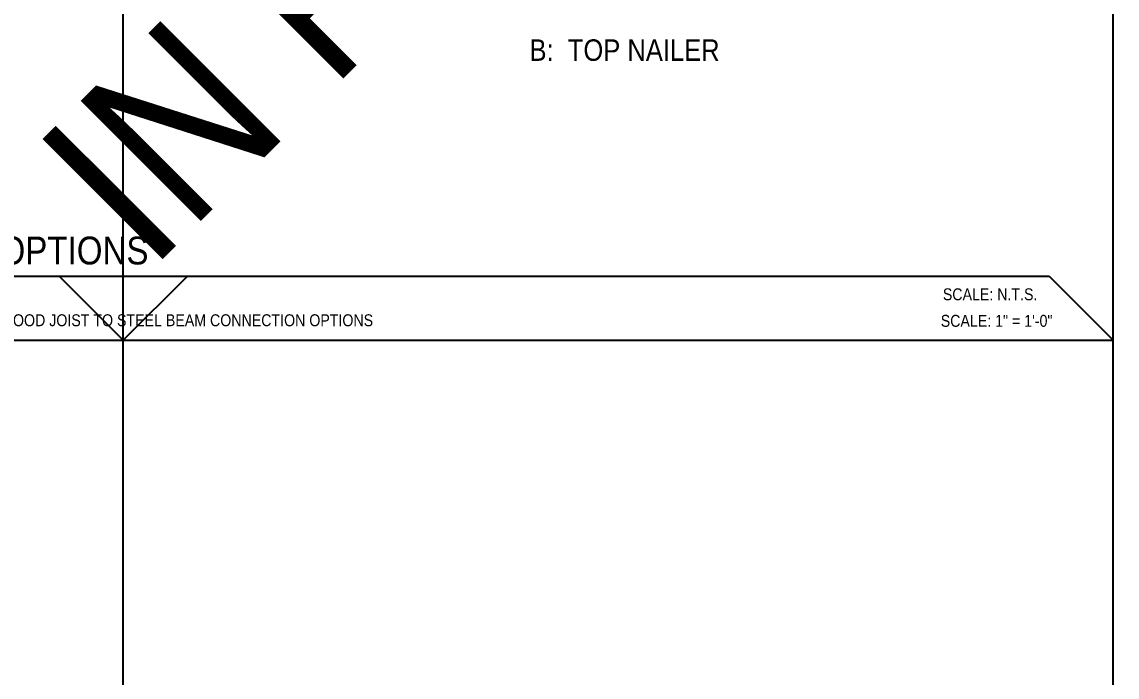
# Model space of a CAD drawing. Header units: inches. Extents: x -16404 to 14624, y -1591 to 16152.
# Drawn here: x -8485.5 to -8382.3, y 6355.7 to 6417.4 of the extents above; entities that cross this region are included whole.
import ezdxf
from ezdxf.enums import TextEntityAlignment as Align

# ---------------------------------------------------------------- set-up
doc = ezdxf.new("R2010")
doc.units = ezdxf.units.IN
doc.header["$LTSCALE"] = 24
doc.header["$MEASUREMENT"] = 0
doc.linetypes.add('DASHED2', pattern=[0.375, 0.25, -0.125])
doc.layers.get('0').update_dxf_attribs({"linetype": 'CONTINUOUS'})
doc.layers.add('DESIGNER COMMENTS', color=221, linetype='CONTINUOUS', plot=False)
doc.layers.add('S-ANNO-GRID-NONPLOT', color=251, linetype='CONTINUOUS', plot=False)
for name, color, linetype in [('S-ANNO-NOTE', 4, 'CONTINUOUS'), ('S-ROOM-NAME', 252, 'CONTINUOUS'), ('S-TYP DETAIL BLOCKS', 1, 'CONTINUOUS')]:
    doc.layers.add(name, color=color, linetype=linetype)
doc.styles.add('Arial', font='arial.ttf', dxfattribs={"width": 0.85})

# ---------------------------------------------------------------- blocks, each defined once
blk = doc.blocks.new('*U299')
at = {"const_width": 0.188}
blk.add_lwpolyline([(4.5, 0), (174.42, 0)], dxfattribs=at)
at = {"style": 'Arial', "width": 0.85}
for tag, p in [('DWG_TITLE_1', (7.5, 6.19)), ('DWG_TITLE_2', (7.5, 2.44))]:
    blk.add_attdef(tag, text='', height=2.62, dxfattribs=at).set_placement(p, align=Align.MIDDLE_LEFT)
blk.add_attdef('#', text='', height=3, dxfattribs=at).set_placement((0, 0), align=Align.MIDDLE_CENTER)
blk.add_attdef('SCALE', text='', height=1.12, dxfattribs=at).set_placement((173.29, -1.12), align=Align.TOP_RIGHT)
blk = doc.blocks.new('Se_WOOD JOIST TO STEEL BEAM CONNECTION OPTIONS')
at = {"layer": 'DESIGNER COMMENTS', "char_height": 1.125, "style": 'Arial'}
for s, insert, width, attachment_point in [('\\A1;BLOCK NAME: Se_WOOD JOIST TO STEEL BEAM CONNECTION OPTIONS', (87.2091, -4.29464), 47.0012185, 5), ('\\A1;SCALE: 1{\\H1x;" = 1\'-0"}', (174.7091, -3.625), 19.68745, 3)]:
    blk.add_mtext(s, dxfattribs=dict(at, insert=insert, width=width, attachment_point=attachment_point))
at = {"layer": 'S-ANNO-NOTE', "color": 6, "insert": (134.41283, 20.27367), "char_height": 2.025, "width": 20.9545878, "attachment_point": 8, "style": 'Arial'}
blk.add_mtext('B:  TOP NAILER', dxfattribs=at)
blk = doc.blocks.new('Se_24x36_DETAILS_GRID')
for p, q in [((23.3023, 15.3333), (23.3023, 23)), ((31.0697, 15.3333), (31.0697, 23)), ((23.3023, 15.3333), (23.8023, 15.8333)), ((15.5348, 15.3333), (23.3023, 15.3333)), ((23.3023, 15.3333), (31.0697, 15.3333)), ((23.3023, 7.6667), (23.3023, 15.3333)), ((31.0697, 7.6667), (31.0697, 15.3333))]:
    blk.add_line(p, q)
at = {"linetype": 'DASHED2', "ltscale": 0.5}
for p, q in [((23.3023, 15.3333), (22.8023, 15.8333)), ((31.0697, 15.3333), (30.5697, 15.8333))]:
    blk.add_line(p, q, dxfattribs=at)

msp = doc.modelspace()

# ---------------------------------------------------------------- block references
at = {"layer": 'S-ANNO-GRID-NONPLOT', "xscale": 12, "yscale": 12, "zscale": 12}
msp.add_blockref('Se_24x36_DETAILS_GRID', (-8755.5314, 6203.4655), dxfattribs=at)
at = {"layer": 'S-ANNO-NOTE'}
ref = msp.add_blockref('*U299', (-8563.1132, 6393.4655), dxfattribs=at)
ref.add_attrib('DWG_TITLE_2', 'WOOD JOIST TO STEEL BEAM CONNECTION OPTIONS', dxfattribs={"layer": '0', "height": 2.625, "style": 'Arial', "width": 0.85}).set_placement((-8555.6132, 6395.903), align=Align.MIDDLE_LEFT)
ref.add_attrib('SCALE', 'SCALE: N.T.S.', dxfattribs={"layer": '0', "height": 1.125, "style": 'Arial', "width": 0.85}).set_placement((-8389.82001, 6392.3405), align=Align.TOP_RIGHT)
at = {"layer": 'S-TYP DETAIL BLOCKS'}
msp.add_blockref('Se_WOOD JOIST TO STEEL BEAM CONNECTION OPTIONS', (-8563.1132, 6393.4655), dxfattribs=at)

# ---------------------------------------------------------------- texts
at = {"layer": 'S-ROOM-NAME', "ltscale": 0.25, "char_height": 16, "width": 172.2668225, "attachment_point": 5, "rotation": 45, "style": 'Arial'}
for insert in [(-8520.38618, 6446.07607), (-8432.37153, 6446.07607)]:
    msp.add_mtext('{\\fArial|b0|i0|c0|p34;IN PROGRESS}', dxfattribs=dict(at, insert=insert))

doc.saveas('drawing.dxf')
